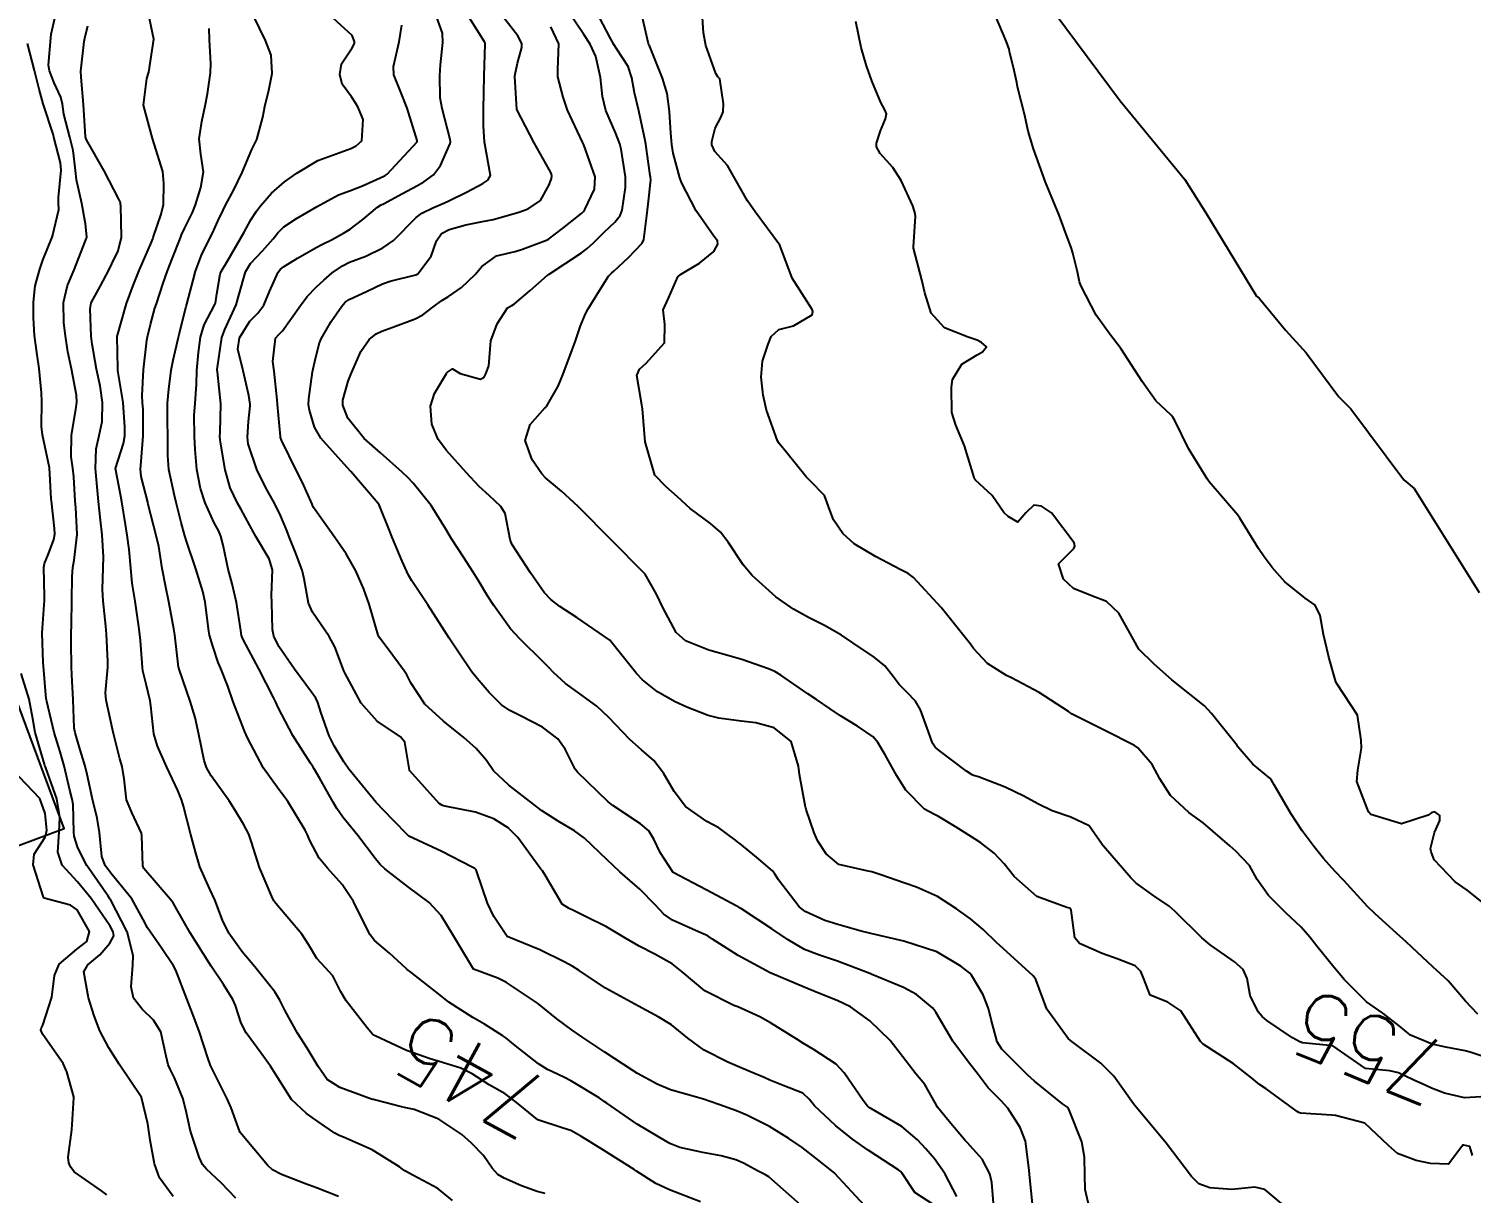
# Model space of a CAD drawing. Header units: metres. Extents: x 298520 to 308411, y 7433745 to 7450750.
# Drawn here: x 304567.1 to 304654.3, y 7439810.4 to 7439880.8 of the extents above; entities that cross this region are included whole.
import ezdxf
from ezdxf.enums import TextEntityAlignment as Align

# ---------------------------------------------------------------- set-up
doc = ezdxf.new("R2010")
doc.units = ezdxf.units.M
doc.header["$LTSCALE"] = 10
for name, color, linetype in [('Area', 45, 'Continuous'), ('Cotas', 45, 'Continuous'), ('Curvas de Nivel 1m', 11, 'Continuous'), ('Curvas de Nivel 5m', 15, 'Continuous'), ('Edificações', 30, 'Continuous')]:
    doc.layers.add(name, color=color, linetype=linetype)
doc.styles.add('Style-STANDARD', font='STANDARD.shx')

msp = doc.modelspace()

# ---------------------------------------------------------------- linework, layer by layer
at = {"layer": 'Area'}
msp.add_polyline3d([(304597.578, 7439925.478, 754.839), (304604.938, 7439915.272, 756.958), (304607.652, 7439912.415, 778.269), (304608.47, 7439910.9, 756.869), (304611.838, 7439906.097, 774.208), (304614.356, 7439902.799, 784.748), (304616.152, 7439900.343, 757.809), (304618.463, 7439896.482, 765.418), (304620.558, 7439893.791, 774.218), (304628.443, 7439882.706, 758.038), (304633.093, 7439876.466, 763.178), (304637.002, 7439871.721, 758.348), (304638.307, 7439869.641, 758.319), (304641.336, 7439864.652, 758.518), (304641.485, 7439864.534, 765.266), (304643.097, 7439862.59, 761.278), (304644.335, 7439861.227, 762.388), (304646.308, 7439858.577, 763.118), (304647.03, 7439857.845, 762.628), (304650.229, 7439853.554, 758.637), (304650.857, 7439853.022, 762.468), (304654.792, 7439846.735, 763.348)], dxfattribs=at)
at = {"layer": 'Curvas de Nivel 1m', "flags": 128}
for points, elevation in [([(304598.324, 7439810.409), (304597.829, 7439810.53), (304596.883, 7439810.879), (304595.837, 7439811.339), (304595.453, 7439811.56), (304595.121, 7439811.951), (304594.59, 7439812.698), (304593.865, 7439813.455), (304593.276, 7439813.976), (304591.882, 7439814.913), (304590.406, 7439815.486), (304589.889, 7439815.594), (304589.55, 7439815.676), (304588.164, 7439816.036), (304587.942, 7439816.088), (304587.893, 7439816.095), (304587.824, 7439816.11), (304585.901, 7439816.819), (304585.141, 7439817.307), (304584.597, 7439818.08), (304583.93, 7439819.2), (304583.352, 7439820.096), (304582.606, 7439821.454), (304582.273, 7439822.107), (304581.968, 7439822.595), (304580.771, 7439824.122), (304579.996, 7439825.024), (304579.194, 7439826.142), (304578.812, 7439826.939), (304578.341, 7439828.155), (304578.043, 7439828.801), (304577.435, 7439830.166), (304577.181, 7439831.059), (304576.876, 7439832.172), (304576.456, 7439833.82), (304576.357, 7439834.177), (304576.112, 7439834.773), (304575.45, 7439836.187), (304574.888, 7439837.45), (304574.667, 7439838.195), (304574.483, 7439839.892), (304574.436, 7439840.197), (304574.193, 7439841.198), (304574.001, 7439842.003), (304573.977, 7439842.203), (304573.85, 7439843.836), (304573.817, 7439844.206), (304573.76, 7439844.677), (304573.521, 7439846.211), (304573.354, 7439847.304), (304573.26, 7439848.215), (304573.162, 7439849.345), (304573.047, 7439850.219), (304572.946, 7439850.857), (304572.723, 7439852.224), (304572.663, 7439852.562), (304572.343, 7439854.23), (304572.833, 7439855.756), (304572.898, 7439856.222), (304572.901, 7439856.745), (304572.811, 7439858.224), (304572.489, 7439860.162), (304572.486, 7439860.229), (304572.487, 7439860.293), (304572.443, 7439862.23), (304572.997, 7439864.222), (304573.4, 7439865.295), (304573.774, 7439866.211), (304574.51, 7439867.932), (304574.593, 7439868.118), (304574.624, 7439868.199), (304575.109, 7439869.619), (304575.234, 7439870.193), (304575.269, 7439871.479), (304575.205, 7439872.194), (304574.583, 7439874.2), (304574.03, 7439876.209), (304574.244, 7439877.821), (304574.348, 7439878.204), (304574.653, 7439880.2), (304574.226, 7439882.207)], 744), ([(304617.626, 7439809.682), (304615.842, 7439811.622), (304615.805, 7439811.663), (304615.761, 7439811.701), (304614.688, 7439812.555), (304613.857, 7439813.185), (304613.055, 7439813.738), (304611.874, 7439814.456), (304610.504, 7439815.15), (304609.887, 7439815.411), (304608.826, 7439815.791), (304607.896, 7439816.107), (304607.464, 7439816.237), (304605.901, 7439816.678), (304605.092, 7439817.019), (304603.911, 7439817.665), (304603.613, 7439817.853), (304601.929, 7439818.963), (304600.545, 7439819.884), (304599.947, 7439820.289), (304599.016, 7439820.966), (304597.962, 7439821.842), (304597.859, 7439821.921), (304595.975, 7439823.161), (304595.452, 7439823.422), (304593.983, 7439823.97), (304592.772, 7439825.982), (304592.025, 7439827.208), (304591.302, 7439827.997), (304590.047, 7439828.93), (304588.62, 7439830.032), (304588.335, 7439830.305), (304588.069, 7439830.633), (304586.994, 7439832.051), (304586.094, 7439833.156), (304585.718, 7439833.684), (304585.505, 7439834.069), (304584.701, 7439835.505), (304584.353, 7439836.087), (304584.27, 7439836.224), (304584.136, 7439836.423), (304583.057, 7439838.101), (304582.178, 7439839.798), (304582.037, 7439840.111), (304581.894, 7439840.405), (304581.005, 7439842.122), (304580.218, 7439843.596), (304580.03, 7439843.942), (304579.965, 7439844.134), (304579.919, 7439844.443), (304579.647, 7439846.139), (304579.389, 7439847.268), (304579.162, 7439848.147), (304578.844, 7439849.602), (304578.717, 7439850.154), (304578.592, 7439850.442), (304578.311, 7439850.947), (304577.754, 7439852.166), (304577.474, 7439853.026), (304577.262, 7439854.171), (304577.15, 7439855.383), (304577.108, 7439856.173), (304577.097, 7439857.461), (304577.153, 7439858.172), (304577.236, 7439859.347), (304577.257, 7439860.172), (304577.354, 7439861.25), (304577.487, 7439862.17), (304577.699, 7439862.919), (304578.348, 7439864.161), (304578.381, 7439864.244), (304578.472, 7439864.791), (304578.66, 7439865.988), (304578.722, 7439866.157), (304579.064, 7439866.717), (304579.908, 7439868.139), (304580.125, 7439868.53), (304580.53, 7439869.278), (304580.867, 7439869.798), (304581.111, 7439870.124), (304581.777, 7439870.891), (304582.558, 7439871.573), (304583.307, 7439872.099), (304584.571, 7439872.859), (304585.454, 7439873.191), (304586.578, 7439873.594), (304586.882, 7439873.755), (304587.238, 7439874.053), (304587.308, 7439875.347), (304587.006, 7439876.056), (304586.874, 7439876.316), (304586.619, 7439876.706), (304586.038, 7439877.477), (304585.908, 7439878.067), (304585.999, 7439878.707), (304586.649, 7439879.673), (304586.786, 7439879.924), (304586.8, 7439880.059), (304586.658, 7439880.418), (304584.833, 7439882.079)], 747), ([(304623.214, 7439810.231), (304622.492, 7439811.624), (304621.852, 7439812.511), (304621.332, 7439813.112), (304620.837, 7439813.645), (304619.875, 7439814.468), (304618.045, 7439815.524), (304617.892, 7439815.611), (304617.81, 7439815.681), (304617.548, 7439816.032), (304616.406, 7439817.695), (304615.921, 7439818.236), (304614.514, 7439819.142), (304613.939, 7439819.488), (304613.542, 7439819.734), (304611.953, 7439820.723), (304611.29, 7439821.094), (304609.962, 7439821.692), (304609.731, 7439821.782), (304607.972, 7439822.668), (304606.6, 7439823.814), (304605.99, 7439824.286), (304604.951, 7439824.883), (304604.006, 7439825.357), (304603.134, 7439825.859), (304602.02, 7439826.53), (304600.756, 7439827.152), (304600.029, 7439827.509), (304599.768, 7439827.632), (304599.353, 7439827.9), (304598.32, 7439829.655), (304598.163, 7439829.919), (304598.111, 7439829.967), (304598.064, 7439830.022), (304596.662, 7439831.934), (304596.089, 7439832.518), (304595.209, 7439833.068), (304594.098, 7439833.461), (304592.259, 7439833.831), (304592.102, 7439833.873), (304591.906, 7439833.992), (304590.132, 7439835.962), (304590.114, 7439836.01), (304589.828, 7439837.693), (304589.569, 7439838.019), (304588.167, 7439838.957), (304587.2, 7439840.05), (304586.201, 7439841.896), (304586.148, 7439842.006), (304586.123, 7439842.061), (304585.601, 7439843.454), (304585.26, 7439844.074), (304584.245, 7439845.549), (304584.018, 7439846.092), (304583.74, 7439847.56), (304583.622, 7439848.09), (304583.218, 7439849.167), (304582.839, 7439850.102), (304582.695, 7439850.492), (304582.316, 7439851.394), (304581.973, 7439852.113), (304581.513, 7439852.936), (304580.915, 7439854.124), (304580.367, 7439855.729), (304580.322, 7439856.131), (304580.382, 7439857.078), (304580.492, 7439858.029), (304580.489, 7439858.129), (304580.401, 7439858.654), (304580.063, 7439860.135), (304579.745, 7439861.45), (304579.843, 7439862.139), (304580.453, 7439863.146), (304580.948, 7439863.635), (304581.312, 7439864.122), (304581.652, 7439864.941), (304582.181, 7439866.113), (304582.317, 7439866.29), (304582.496, 7439866.437), (304583.353, 7439866.949), (304584.508, 7439867.614), (304584.811, 7439867.776), (304585.408, 7439868.071), (304586.123, 7439868.459), (304586.523, 7439868.714), (304587.298, 7439869.286), (304588.189, 7439870.043), (304588.4, 7439870.176), (304588.536, 7439870.247), (304589.696, 7439870.873), (304590.553, 7439871.332), (304590.987, 7439871.575), (304591.563, 7439872), (304591.999, 7439872.566), (304592.582, 7439873.88), (304592.603, 7439873.99), (304592.585, 7439874.129), (304592.088, 7439875.995), (304591.973, 7439876.643), (304591.959, 7439877.997), (304591.999, 7439878.636), (304592.137, 7439879.995), (304592.106, 7439880.55), (304591.587, 7439882.001)], 749), ([(304627.799, 7439809.585), (304627.612, 7439811.562), (304627.588, 7439811.821), (304627.364, 7439813.565), (304627.044, 7439814.399), (304626.295, 7439815.576), (304625.897, 7439816.011), (304625.11, 7439816.797), (304624.497, 7439817.601), (304623.924, 7439818.342), (304622.958, 7439819.62), (304621.96, 7439821.324), (304621.845, 7439821.515), (304621.745, 7439821.633), (304620.761, 7439822.438), (304619.975, 7439822.855), (304618.039, 7439823.679), (304617.983, 7439823.705), (304617.948, 7439823.716), (304615.994, 7439824.451), (304614.904, 7439824.812), (304614.005, 7439825.169), (304613.008, 7439825.74), (304612.019, 7439826.402), (304610.183, 7439827.617), (304610.032, 7439827.707), (304609.995, 7439827.733), (304609.914, 7439827.772), (304608.048, 7439828.774), (304606.063, 7439829.82), (304605.263, 7439831.02), (304604.888, 7439831.838), (304604.589, 7439832.344), (304604.092, 7439832.752), (304602.41, 7439833.867), (304602.107, 7439834.109), (304600.268, 7439835.889), (304600.135, 7439836.055), (304599.522, 7439837.275), (304599.086, 7439837.906), (304598.163, 7439838.605), (304596.824, 7439839.283), (304596.178, 7439839.604), (304595.673, 7439839.948), (304594.933, 7439840.701), (304594.199, 7439841.545), (304593.863, 7439841.973), (304593.113, 7439843.082), (304592.511, 7439843.987), (304592.229, 7439844.419), (304591.235, 7439846), (304590.267, 7439847.458), (304590.057, 7439847.799), (304589.952, 7439848.015), (304589.667, 7439848.634), (304589.088, 7439850.028), (304588.869, 7439850.592), (304588.322, 7439851.95), (304588.273, 7439852.041), (304588.1, 7439852.267), (304586.57, 7439854.058), (304586.347, 7439854.3), (304584.756, 7439856.076), (304584.379, 7439856.736), (304584.072, 7439857.767), (304584.018, 7439858.086), (304584.026, 7439858.458), (304584.255, 7439860.083), (304584.431, 7439860.887), (304584.68, 7439861.838), (304584.772, 7439862.077), (304585.389, 7439863.135), (304586.032, 7439864.064), (304586.237, 7439864.291), (304586.469, 7439864.457), (304587.566, 7439864.959), (304588.483, 7439865.398), (304588.95, 7439865.569), (304590.492, 7439865.939), (304590.54, 7439865.962), (304590.613, 7439866.009), (304591.432, 7439867.073), (304591.744, 7439867.998), (304592.059, 7439868.453), (304592.52, 7439868.691), (304593.522, 7439868.974), (304594.525, 7439869.179), (304595.184, 7439869.296), (304596.53, 7439869.683), (304596.724, 7439869.745), (304597.282, 7439869.933), (304598.03, 7439870.436), (304598.555, 7439871.392), (304598.699, 7439871.78), (304598.728, 7439871.918), (304598.694, 7439872.048), (304598.567, 7439872.309), (304597.661, 7439873.929), (304596.613, 7439875.94), (304596.493, 7439877.941), (304596.498, 7439878.078), (304596.641, 7439878.743), (304596.906, 7439879.682), (304596.91, 7439879.937), (304596.66, 7439880.399), (304595.461, 7439881.952)], 751), ([(304643.336, 7439809.375), (304641.836, 7439810.658), (304641.228, 7439810.791), (304639.835, 7439810.65), (304638.509, 7439810.761), (304637.839, 7439811.004), (304637.395, 7439811.444), (304635.863, 7439813.46), (304634.166, 7439815.486), (304634.043, 7439815.637), (304633.896, 7439815.835), (304632.696, 7439817.502), (304631.924, 7439818.282), (304630.235, 7439819.536), (304630.072, 7439819.665), (304629.945, 7439819.788), (304628.651, 7439821.553), (304627.981, 7439823.34), (304627.83, 7439823.562), (304626.007, 7439825.216), (304625.61, 7439825.586), (304624.798, 7439826.376), (304624.027, 7439827.018), (304623.188, 7439827.618), (304622.044, 7439828.367), (304620.765, 7439828.937), (304620.056, 7439829.169), (304618.619, 7439829.674), (304618.065, 7439829.848), (304617.857, 7439829.89), (304616.069, 7439830.308), (304615.304, 7439830.94), (304614.811, 7439831.719), (304614.59, 7439832.224), (304614.102, 7439833.622), (304614.071, 7439833.73), (304614.063, 7439833.771), (304613.7, 7439835.734), (304613.626, 7439836.247), (304613.184, 7439837.74), (304612.165, 7439838.552), (304611.066, 7439838.865), (304610.171, 7439838.97), (304608.823, 7439839.141), (304608.175, 7439839.303), (304606.875, 7439839.813), (304606.186, 7439840.129), (304605.101, 7439840.746), (304604.199, 7439841.469), (304603.845, 7439841.854), (304602.223, 7439843.87), (304600.243, 7439845.225), (304599.211, 7439845.906), (304598.66, 7439846.317), (304598.261, 7439846.753), (304597.429, 7439847.928), (304596.299, 7439849.67), (304596.193, 7439849.942), (304595.891, 7439851.518), (304595.646, 7439851.95), (304594.948, 7439852.58), (304594.335, 7439853.152), (304593.558, 7439853.978), (304592.363, 7439855.326), (304591.845, 7439855.995), (304591.458, 7439856.923), (304591.387, 7439858), (304591.635, 7439858.767), (304592.349, 7439859.991), (304592.381, 7439860.032), (304592.424, 7439860.072), (304592.708, 7439860.268), (304593.173, 7439859.983), (304594.418, 7439859.637), (304594.626, 7439859.761), (304594.738, 7439859.965), (304594.908, 7439860.443), (304595.038, 7439861.954), (304595.426, 7439862.978), (304596.048, 7439863.944), (304596.304, 7439864.103), (304596.467, 7439864.199), (304597.412, 7439864.998), (304598.452, 7439865.92), (304598.479, 7439865.935), (304598.565, 7439865.99), (304600.507, 7439867.284), (304600.856, 7439867.54), (304601.234, 7439867.883), (304601.877, 7439868.518), (304602.526, 7439869.134), (304602.856, 7439869.541), (304602.969, 7439869.866), (304603.182, 7439871.235), (304603.185, 7439871.864), (304602.905, 7439873.541), (304602.827, 7439873.868), (304602.592, 7439874.498), (304601.992, 7439875.876), (304601.776, 7439876.724), (304601.655, 7439877.88), (304601.385, 7439879.143), (304601.041, 7439879.886), (304600.662, 7439880.482), (304599.687, 7439881.905)], 753), ([(304654.39, 7439812.712), (304654.221, 7439813.246), (304653.864, 7439813.332), (304653.782, 7439813.333), (304653.736, 7439813.251), (304652.934, 7439812.178), (304651.853, 7439812.229), (304650.978, 7439812.407), (304649.858, 7439812.835), (304649.318, 7439813.305), (304647.883, 7439814.652), (304646.112, 7439815.125), (304645.89, 7439815.141), (304643.985, 7439815.275), (304643.892, 7439815.3), (304643.786, 7439815.371), (304641.906, 7439816.745), (304641.514, 7439817.001), (304641.032, 7439817.403), (304639.926, 7439818.266), (304638.109, 7439819.438), (304637.945, 7439819.608), (304636.754, 7439821.452), (304635.968, 7439821.972), (304634.891, 7439822.395), (304634.484, 7439823.482), (304634.343, 7439823.84), (304633.993, 7439824.168), (304632.911, 7439824.589), (304632.004, 7439824.923), (304630.634, 7439825.531), (304630.348, 7439825.867), (304630.117, 7439827.539), (304630.035, 7439827.655), (304629.869, 7439827.708), (304628.045, 7439828.373), (304626.683, 7439829.574), (304626.07, 7439830.335), (304625.467, 7439830.979), (304624.654, 7439831.601), (304624.308, 7439831.829), (304624.087, 7439831.971), (304623.161, 7439832.551), (304622.099, 7439833.204), (304621.813, 7439833.347), (304621.245, 7439833.643), (304620.12, 7439834.79), (304619.588, 7439835.665), (304618.885, 7439836.933), (304618.429, 7439837.677), (304618.158, 7439838.008), (304617.196, 7439838.661), (304616.177, 7439839.296), (304615.559, 7439839.709), (304614.733, 7439840.267), (304614.192, 7439840.626), (304612.558, 7439841.746), (304612.205, 7439841.965), (304611.824, 7439842.137), (304610.212, 7439842.691), (304609.363, 7439842.931), (304608.217, 7439843.257), (304606.804, 7439843.814), (304606.231, 7439844.332), (304605.427, 7439845.832), (304605.055, 7439846.633), (304604.36, 7439847.849), (304604.274, 7439847.952), (304602.37, 7439849.869), (304602.304, 7439849.934), (304600.382, 7439851.889), (304600.323, 7439851.947), (304599.298, 7439852.871), (304598.341, 7439853.68), (304598.111, 7439853.922), (304597.528, 7439854.755), (304597.1, 7439855.933), (304597.416, 7439856.896), (304598.329, 7439857.921), (304598.361, 7439857.953), (304598.394, 7439857.996), (304599.112, 7439859.21), (304599.389, 7439859.906), (304599.959, 7439861.418), (304600.132, 7439861.895), (304600.453, 7439862.866), (304600.749, 7439863.598), (304600.911, 7439863.886), (304601.509, 7439864.848), (304602.146, 7439865.873), (304602.327, 7439866.039), (304602.496, 7439866.182), (304603.361, 7439867.005), (304604.179, 7439867.853), (304604.281, 7439868.086), (304604.501, 7439869.85), (304604.506, 7439869.877), (304604.538, 7439870.214), (304604.709, 7439871.7), (304604.688, 7439871.848), (304604.664, 7439871.949), (304604.571, 7439872.672), (304604.401, 7439873.852), (304604.36, 7439874.079), (304603.977, 7439875.856), (304603.725, 7439876.954), (304603.565, 7439877.856), (304603.332, 7439878.552), (304602.65, 7439879.596), (304602.473, 7439879.872), (304602.22, 7439880.314), (304601.402, 7439881.883)], 754), ([(304655.93, 7439818.391), (304654.237, 7439818.948), (304653.94, 7439819.043), (304652.77, 7439819.262), (304651.945, 7439819.443), (304650.643, 7439819.983), (304649.955, 7439820.544), (304648.973, 7439821.31), (304647.97, 7439822.007), (304646.638, 7439823.333), (304645.994, 7439824.095), (304644.969, 7439825.356), (304644.553, 7439825.897), (304644.024, 7439826.506), (304643.1, 7439827.379), (304642.048, 7439828.416), (304641.375, 7439829.4), (304640.904, 7439830.24), (304640.08, 7439831.106), (304639.723, 7439831.424), (304638.097, 7439832.817), (304637.243, 7439833.449), (304636.118, 7439834.475), (304635.488, 7439835.47), (304635.011, 7439836.346), (304634.151, 7439837.346), (304633.945, 7439837.492), (304632.166, 7439838.396), (304630.47, 7439839.244), (304630.181, 7439839.398), (304629.97, 7439839.542), (304628.194, 7439840.688), (304626.512, 7439841.577), (304626.204, 7439841.726), (304625.065, 7439842.45), (304624.22, 7439843.355), (304624.031, 7439843.612), (304623.139, 7439844.721), (304622.432, 7439845.628), (304622.255, 7439845.844), (304620.59, 7439847.647), (304620.276, 7439847.884), (304619.817, 7439848.119), (304618.291, 7439848.913), (304616.992, 7439849.693), (304616.309, 7439850.316), (304615.753, 7439851.144), (304615.528, 7439851.712), (304615.214, 7439852.599), (304614.341, 7439853.503), (304614.109, 7439853.732), (304612.927, 7439855.182), (304612.465, 7439855.749), (304612.375, 7439855.921), (304611.697, 7439857.757), (304611.49, 7439858.671), (304611.383, 7439859.76), (304611.464, 7439860.723), (304611.792, 7439861.757), (304611.99, 7439862.212), (304612.452, 7439862.651), (304613.339, 7439862.856), (304614.461, 7439863.53), (304614.493, 7439863.73), (304614.465, 7439863.846), (304613.259, 7439865.742), (304612.513, 7439867.75), (304611.015, 7439869.765), (304610.543, 7439870.421), (304609.779, 7439871.782), (304609.343, 7439872.56), (304608.579, 7439873.398), (304608.396, 7439873.802), (304608.387, 7439874.001), (304608.598, 7439874.814), (304608.944, 7439875.459), (304609.091, 7439875.793), (304609.104, 7439876.279), (304608.872, 7439877.796), (304608.764, 7439877.928), (304608.636, 7439878.126), (304608.029, 7439879.806), (304607.885, 7439880.587), (304607.807, 7439881.809)], 756), ([(304585.825, 7439810.23), (304584.492, 7439810.743), (304583.832, 7439810.987), (304582.38, 7439811.562), (304581.84, 7439811.838), (304581.531, 7439812.113), (304579.872, 7439814.09), (304579.849, 7439814.13), (304579.334, 7439815.585), (304579.094, 7439816.142), (304578.684, 7439816.932), (304578.089, 7439818.157), (304577.92, 7439818.613), (304577.416, 7439820.165), (304577.093, 7439821.027), (304576.657, 7439822.173), (304575.989, 7439823.912), (304575.848, 7439824.182), (304575.097, 7439825.286), (304574.456, 7439826.203), (304574.28, 7439826.47), (304574.021, 7439826.983), (304573.319, 7439828.217), (304572.056, 7439829.768), (304571.724, 7439830.233), (304571.523, 7439830.781), (304571.364, 7439832.237), (304571.236, 7439833.094), (304570.95, 7439834.242), (304570.623, 7439835.748), (304570.512, 7439836.246), (304570.145, 7439837.431), (304569.953, 7439838.055), (304569.898, 7439838.254), (304569.844, 7439838.568), (304569.777, 7439840.256), (304569.71, 7439841.769), (304569.688, 7439842.258), (304569.667, 7439843.708), (304569.667, 7439844.258), (304569.678, 7439844.811), (304569.693, 7439846.258), (304569.718, 7439847.709), (304569.765, 7439848.258), (304569.844, 7439848.692), (304570.017, 7439850.254), (304569.938, 7439851.874), (304569.901, 7439852.256), (304569.813, 7439853.733), (304569.758, 7439854.259), (304569.667, 7439854.946), (304569.672, 7439856.261), (304569.941, 7439857.809), (304570.004, 7439858.256), (304569.979, 7439858.677), (304569.677, 7439860.261), (304569.466, 7439861.298), (304569.311, 7439862.267), (304569.224, 7439863.042), (304569.201, 7439864.269), (304569.437, 7439865.307), (304569.835, 7439866.26), (304570.51, 7439867.955), (304570.593, 7439868.168), (304570.608, 7439868.249), (304570.525, 7439869.028), (304570.299, 7439870.254), (304569.985, 7439871.686), (304569.924, 7439872.26), (304569.773, 7439873.46), (304569.578, 7439874.265), (304569.219, 7439875.655), (304569.129, 7439876.272), (304569.038, 7439876.694), (304568.626, 7439877.563), (304568.352, 7439878.283), (304568.297, 7439878.624), (304568.425, 7439880.282), (304568.454, 7439880.493), (304568.675, 7439881.469)], 742), ([(304592.71, 7439809.981), (304591.83, 7439810.711), (304590.326, 7439811.518), (304589.841, 7439811.778), (304589.701, 7439811.872), (304589.514, 7439812.015), (304587.858, 7439813.041), (304586.117, 7439813.81), (304585.871, 7439813.91), (304585.606, 7439814.064), (304584.567, 7439814.767), (304583.884, 7439815.248), (304582.982, 7439816.099), (304581.91, 7439817.778), (304581.714, 7439818.112), (304581.125, 7439818.918), (304580.243, 7439820.127), (304579.949, 7439820.715), (304579.604, 7439821.78), (304579.438, 7439822.138), (304578.862, 7439823.037), (304578.117, 7439824.158), (304577.986, 7439824.365), (304576.861, 7439826.172), (304576.027, 7439827.625), (304575.821, 7439827.973), (304575.662, 7439828.186), (304574.061, 7439830.063), (304573.989, 7439830.211), (304573.937, 7439832.058), (304573.911, 7439832.203), (304573.333, 7439833.449), (304573, 7439834.217), (304572.871, 7439835.47), (304572.751, 7439836.221), (304572.609, 7439836.694), (304572.214, 7439838.229), (304572.157, 7439838.485), (304571.767, 7439840.234), (304571.735, 7439840.687), (304571.869, 7439842.233), (304571.875, 7439842.564), (304571.791, 7439844.234), (304571.747, 7439844.718), (304571.594, 7439846.237), (304571.563, 7439846.934), (304571.604, 7439848.237), (304571.612, 7439848.908), (304571.532, 7439850.238), (304571.432, 7439851.119), (304571.319, 7439852.24), (304571.216, 7439853.359), (304571.137, 7439854.242), (304571.167, 7439855.436), (304571.356, 7439856.24), (304571.541, 7439857.079), (304571.556, 7439858.238), (304571.405, 7439859.243), (304571.188, 7439860.242), (304570.923, 7439861.76), (304570.873, 7439862.246), (304570.808, 7439863.898), (304570.878, 7439864.246), (304571.43, 7439865.289), (304571.942, 7439866.236), (304572.124, 7439866.606), (304572.505, 7439867.399), (304572.704, 7439868.227), (304572.656, 7439870.114), (304572.653, 7439870.228), (304572.64, 7439870.324), (304572.546, 7439870.514), (304571.653, 7439872.239), (304570.582, 7439874.11), (304570.551, 7439874.219), (304570.545, 7439874.251), (304570.534, 7439874.301), (304570.414, 7439876.253), (304570.269, 7439877.895), (304570.245, 7439878.256), (304570.445, 7439880.048), (304570.484, 7439880.253), (304570.664, 7439880.993)], 743), ([(304613.758, 7439809.731), (304611.84, 7439811.416), (304611.636, 7439811.548), (304611.2, 7439811.76), (304610.311, 7439812.236), (304609.85, 7439812.446), (304608.961, 7439812.679), (304607.854, 7439812.885), (304606.471, 7439813.199), (304605.859, 7439813.425), (304605.606, 7439813.569), (304605.168, 7439813.83), (304603.874, 7439814.6), (304602.054, 7439815.868), (304601.894, 7439815.981), (304601.577, 7439816.192), (304599.906, 7439817.206), (304599.45, 7439817.438), (304598.47, 7439817.912), (304597.918, 7439818.256), (304596.507, 7439819.362), (304595.941, 7439819.817), (304595.769, 7439819.943), (304594.642, 7439820.651), (304593.954, 7439821.045), (304592.493, 7439821.985), (304591.967, 7439822.394), (304590.205, 7439823.783), (304589.982, 7439823.952), (304589.954, 7439823.982), (304589.92, 7439824.011), (304588.908, 7439824.937), (304588.008, 7439825.703), (304587.735, 7439826.043), (304587.432, 7439826.632), (304586.731, 7439828.053), (304586.048, 7439829.096), (304585.157, 7439830.074), (304584.66, 7439830.673), (304584.08, 7439831.796), (304583.953, 7439832.091), (304583.807, 7439832.371), (304582.764, 7439834.103), (304582.116, 7439834.977), (304581.298, 7439836.118), (304580.33, 7439837.949), (304580.243, 7439838.129), (304580.156, 7439838.322), (304579.455, 7439840.141), (304579.128, 7439841.082), (304578.7, 7439842.153), (304578.554, 7439842.503), (304578.216, 7439843.494), (304578.024, 7439844.162), (304577.975, 7439844.414), (304577.754, 7439846.165), (304577.619, 7439846.807), (304577.202, 7439848.171), (304576.637, 7439849.838), (304576.527, 7439850.178), (304576.311, 7439850.984), (304576.013, 7439852.183), (304575.899, 7439852.613), (304575.556, 7439854.188), (304575.513, 7439855.031), (304575.51, 7439856.189), (304575.482, 7439857.089), (304575.484, 7439858.189), (304575.556, 7439859.038), (304575.71, 7439860.187), (304575.819, 7439860.796), (304576.141, 7439862.183), (304576.207, 7439862.42), (304576.455, 7439863.415), (304576.605, 7439864.035), (304576.644, 7439864.178), (304577.037, 7439865.622), (304577.18, 7439866.173), (304577.537, 7439867.136), (304578.05, 7439868.165), (304578.208, 7439868.473), (304578.528, 7439869.189), (304578.844, 7439869.85), (304578.998, 7439870.153), (304579.497, 7439871.09), (304579.995, 7439872.139), (304580.577, 7439873.518), (304580.784, 7439873.925), (304580.896, 7439874.127), (304581.246, 7439875.48), (304581.361, 7439876.123), (304581.612, 7439877.109), (304581.819, 7439878.118), (304581.744, 7439879.219), (304581.405, 7439880.122), (304580.675, 7439881.613)], 746), ([(304621.824, 7439809.728), (304620.664, 7439810.48), (304619.891, 7439811.659), (304619.871, 7439811.688), (304619.843, 7439811.714), (304619.693, 7439811.813), (304617.856, 7439813.021), (304616.9, 7439813.69), (304615.875, 7439814.512), (304614.607, 7439815.719), (304614.281, 7439816.108), (304613.9, 7439816.468), (304612.707, 7439816.94), (304611.908, 7439817.27), (304611.57, 7439817.416), (304610.725, 7439817.768), (304609.918, 7439818.109), (304609.364, 7439818.343), (304607.932, 7439819.073), (304606.942, 7439819.81), (304605.951, 7439820.602), (304605.19, 7439821.066), (304603.962, 7439821.729), (304603.734, 7439821.852), (304601.972, 7439822.823), (304600.372, 7439823.886), (304599.987, 7439824.133), (304599.473, 7439824.415), (304598.001, 7439825.143), (304596.013, 7439825.94), (304595.219, 7439827.146), (304594.823, 7439827.958), (304594.178, 7439829.852), (304594.143, 7439829.969), (304594.111, 7439830.017), (304594.064, 7439830.05), (304593.899, 7439830.137), (304592.074, 7439831.086), (304590.083, 7439832.01), (304589.093, 7439833.025), (304588.103, 7439834.04), (304586.443, 7439836.057), (304586.137, 7439836.502), (304585.557, 7439837.479), (304585.265, 7439838.073), (304584.747, 7439839.509), (304584.573, 7439840.084), (304584.449, 7439840.349), (304584.189, 7439840.723), (304583.157, 7439842.1), (304582.217, 7439843.473), (304581.906, 7439844.113), (304581.831, 7439844.512), (304581.791, 7439846.115), (304581.781, 7439846.592), (304581.843, 7439848.114), (304581.623, 7439848.776), (304580.833, 7439850.125), (304580.312, 7439851.053), (304579.936, 7439851.752), (304579.713, 7439852.139), (304579.267, 7439853.08), (304578.97, 7439854.151), (304578.692, 7439855.831), (304578.658, 7439856.156), (304578.665, 7439856.445), (304578.713, 7439858.155), (304578.506, 7439860.075), (304578.487, 7439860.159), (304578.485, 7439860.22), (304578.772, 7439862.155), (304578.946, 7439862.651), (304579.636, 7439864.142), (304579.825, 7439864.787), (304580.197, 7439866.134), (304580.498, 7439866.636), (304581.23, 7439867.399), (304581.864, 7439868.116), (304582.151, 7439868.482), (304582.524, 7439868.845), (304583.286, 7439869.344), (304584.543, 7439870.08), (304585.825, 7439870.792), (304586.553, 7439871.05), (304587.279, 7439871.325), (304588.561, 7439871.91), (304588.646, 7439871.954), (304588.757, 7439872.037), (304590.583, 7439873.984), (304590.584, 7439874.079), (304589.966, 7439876.02), (304589.59, 7439876.993), (304589.16, 7439878.032), (304589.152, 7439878.546), (304589.492, 7439880.027), (304589.65, 7439881.043)], 748), ([(304631.226, 7439809.519), (304630.973, 7439810.661), (304630.949, 7439811.523), (304630.933, 7439812.603), (304630.762, 7439813.527), (304630.022, 7439815.407), (304629.964, 7439815.539), (304629.936, 7439815.582), (304629.894, 7439815.62), (304629.604, 7439815.834), (304627.909, 7439817.2), (304627.51, 7439817.564), (304625.936, 7439819.132), (304625.643, 7439819.584), (304625.286, 7439820.92), (304625.117, 7439821.593), (304624.792, 7439822.418), (304624.104, 7439823.608), (304623.985, 7439823.74), (304623.454, 7439824.153), (304622.004, 7439825.025), (304620.013, 7439825.66), (304618.017, 7439826.134), (304617.426, 7439826.279), (304616.023, 7439826.673), (304615.237, 7439826.924), (304614.03, 7439827.451), (304613.675, 7439827.734), (304612.434, 7439829.37), (304612.191, 7439829.749), (304612.065, 7439829.924), (304611.089, 7439830.744), (304610.081, 7439831.572), (304609.968, 7439831.658), (304609.833, 7439831.774), (304608.822, 7439832.521), (304608.094, 7439832.89), (304606.808, 7439833.813), (304606.116, 7439834.721), (304605.472, 7439835.83), (304604.888, 7439836.586), (304604.147, 7439837.238), (304603.432, 7439837.857), (304602.173, 7439839.192), (304601.45, 7439839.877), (304600.192, 7439840.784), (304599.544, 7439841.247), (304598.816, 7439841.911), (304598.517, 7439842.227), (304598.209, 7439842.536), (304596.786, 7439843.934), (304596.232, 7439844.556), (304595.207, 7439845.956), (304594.838, 7439846.541), (304594.268, 7439847.497), (304593.971, 7439847.973), (304593.389, 7439848.876), (304592.664, 7439849.986), (304592.309, 7439850.58), (304591.434, 7439851.999), (304590.336, 7439853.359), (304590.016, 7439853.691), (304589.683, 7439854.02), (304588.36, 7439855.184), (304587.37, 7439856.05), (304586.385, 7439857.291), (304586.086, 7439858.063), (304586.083, 7439858.378), (304586.415, 7439859.516), (304586.565, 7439859.914), (304586.629, 7439860.058), (304587.173, 7439861.315), (304587.683, 7439862.048), (304588.106, 7439862.384), (304588.448, 7439862.546), (304589.272, 7439862.848), (304590.456, 7439863.298), (304590.925, 7439863.538), (304591.53, 7439863.999), (304592.068, 7439864.395), (304592.473, 7439864.642), (304593.269, 7439865.19), (304594.091, 7439865.966), (304594.498, 7439866.454), (304595.369, 7439867.087), (304596.507, 7439867.365), (304596.951, 7439867.493), (304598.074, 7439867.924), (304598.4, 7439868.035), (304598.515, 7439868.101), (304599.364, 7439868.75), (304600.531, 7439869.682), (304600.643, 7439869.777), (304600.727, 7439869.888), (304601.308, 7439871.126), (304601.345, 7439871.882), (304600.667, 7439873.804), (304600.625, 7439873.89), (304600.584, 7439873.978), (304599.671, 7439875.904), (304599.402, 7439876.69), (304599.079, 7439877.913), (304599.087, 7439878.363), (304599.146, 7439879.913), (304598.668, 7439880.937)], 752), ([(304654.712, 7439821.243), (304653.971, 7439822.04), (304652.913, 7439823.261), (304651.996, 7439824.116), (304650.735, 7439825.289), (304650.36, 7439825.639), (304650.019, 7439825.942), (304648.493, 7439827.315), (304648.04, 7439827.769), (304646.601, 7439829.335), (304646.069, 7439829.906), (304645.388, 7439830.662), (304644.817, 7439831.359), (304644.503, 7439831.78), (304644.093, 7439832.332), (304643.409, 7439833.377), (304642.401, 7439835.115), (304642.242, 7439835.389), (304642.134, 7439835.512), (304641.106, 7439836.369), (304640.207, 7439837.419), (304640.186, 7439837.452), (304640.154, 7439837.488), (304638.614, 7439839.436), (304638.188, 7439839.9), (304636.203, 7439841.46), (304635.144, 7439842.408), (304634.221, 7439843.322), (304634.11, 7439843.491), (304633.992, 7439843.727), (304633.013, 7439845.502), (304632.26, 7439846.208), (304631.305, 7439846.566), (304630.267, 7439846.981), (304629.668, 7439847.546), (304629.349, 7439848.482), (304630.292, 7439849.408), (304630.338, 7439849.539), (304630.296, 7439849.737), (304628.934, 7439851.554), (304628.327, 7439851.955), (304627.86, 7439852.032), (304627.382, 7439851.569), (304626.896, 7439850.992), (304626.319, 7439851.337), (304626.051, 7439851.584), (304625.34, 7439852.602), (304624.342, 7439853.526), (304624.285, 7439853.611), (304624.255, 7439853.7), (304623.675, 7439855.617), (304623.148, 7439856.86), (304622.903, 7439857.625), (304622.884, 7439859.149), (304622.956, 7439859.625), (304623.504, 7439860.542), (304624.435, 7439861.111), (304624.754, 7439861.29), (304625.006, 7439861.602), (304624.704, 7439861.864), (304624.447, 7439861.992), (304623.892, 7439862.173), (304622.454, 7439862.739), (304621.653, 7439863.638), (304621.269, 7439864.854), (304621.086, 7439865.644), (304620.597, 7439867.564), (304620.591, 7439867.649), (304620.704, 7439869.475), (304620.689, 7439869.648), (304620.54, 7439870.128), (304619.843, 7439871.661), (304619.336, 7439872.434), (304618.579, 7439873.277), (304618.362, 7439873.682), (304618.353, 7439873.916), (304618.598, 7439874.657), (304618.902, 7439875.382), (304618.953, 7439875.675), (304618.864, 7439875.925), (304618.62, 7439876.36), (304618.062, 7439877.686), (304617.752, 7439878.579), (304617.416, 7439879.692), (304617.103, 7439881.269)], 757), ([(304655.949, 7439827.231), (304654.055, 7439828.754), (304653.333, 7439829.257), (304652.076, 7439830.579), (304651.879, 7439831.071), (304651.841, 7439831.274), (304652.092, 7439832.228), (304652.407, 7439832.96), (304652.408, 7439833.267), (304652.106, 7439833.482), (304651.93, 7439833.449), (304651.704, 7439833.276), (304650.098, 7439832.763), (304648.247, 7439833.319), (304648.105, 7439833.478), (304647.396, 7439835.327), (304647.459, 7439836.007), (304647.674, 7439837.325), (304647.664, 7439837.818), (304647.426, 7439839.327), (304646.201, 7439841.203), (304646.121, 7439841.341), (304645.703, 7439842.833), (304645.581, 7439843.35), (304645.382, 7439844.206), (304645.184, 7439845.356), (304644.884, 7439845.985), (304644.263, 7439846.397), (304643.04, 7439847.382), (304642.282, 7439848.248), (304641.788, 7439848.897), (304641.452, 7439849.403), (304640.32, 7439851.242), (304640.189, 7439851.421), (304639.333, 7439852.43), (304638.474, 7439853.439), (304638.345, 7439853.609), (304637.207, 7439855.452), (304636.39, 7439857.136), (304636.277, 7439857.347), (304636.165, 7439857.463), (304635.25, 7439858.326), (304634.413, 7439859.49), (304633.115, 7439861.503), (304632.451, 7439862.353), (304631.641, 7439863.518), (304630.714, 7439865.303), (304630.623, 7439865.529), (304630.499, 7439866.128), (304630.228, 7439867.252), (304630.139, 7439867.536), (304629.706, 7439868.723), (304629.387, 7439869.547), (304628.563, 7439871.56), (304627.837, 7439873.567), (304627.532, 7439874.637), (304627.311, 7439875.573), (304626.886, 7439877.322), (304626.827, 7439877.578), (304626.642, 7439878.483), (304626.421, 7439879.354), (304626.367, 7439879.584), (304626.205, 7439880.042), (304625.555, 7439881.597)], 758), ([(304579.626, 7439810.133), (304578.734, 7439811.049), (304577.84, 7439811.882), (304577.606, 7439812.162), (304577.398, 7439812.616), (304576.878, 7439814.17), (304576.596, 7439815.463), (304576.41, 7439816.175), (304575.905, 7439817.412), (304575.644, 7439817.917), (304575.518, 7439818.186), (304575.4, 7439818.709), (304575.078, 7439820.193), (304574.633, 7439820.883), (304573.956, 7439821.548), (304573.429, 7439822.215), (304573.288, 7439822.902), (304573.393, 7439824.216), (304573.417, 7439824.797), (304573.053, 7439826.22), (304572.032, 7439828.181), (304571.997, 7439828.23), (304571.889, 7439828.377), (304570.615, 7439830.244), (304570.073, 7439831.303), (304569.838, 7439832.011), (304569.816, 7439832.254), (304569.777, 7439833.932), (304569.72, 7439834.256), (304569.578, 7439834.791), (304569.231, 7439836.264), (304568.992, 7439837.118), (304568.624, 7439838.273), (304568.181, 7439840.163), (304568.161, 7439840.28), (304568.156, 7439840.307), (304567.991, 7439842.282), (304567.977, 7439842.51), (304567.912, 7439844.283), (304567.92, 7439844.591), (304568.048, 7439846.282), (304568.047, 7439846.49), (304568.014, 7439848.283), (304568.054, 7439848.504), (304568.285, 7439849.085), (304568.616, 7439849.957), (304568.667, 7439850.275), (304568.652, 7439850.62), (304568.471, 7439852.278), (304568.457, 7439852.411), (304568.343, 7439854.28), (304567.925, 7439856.284), (304567.876, 7439856.787), (304567.897, 7439858.285), (304567.87, 7439858.816), (304567.734, 7439860.287), (304567.612, 7439861.107), (304567.436, 7439862.29), (304567.387, 7439863.357), (304567.383, 7439864.291), (304567.494, 7439865.274), (304567.773, 7439866.287), (304567.954, 7439866.83), (304568.512, 7439868.225), (304568.532, 7439868.28), (304568.913, 7439869.898), (304568.901, 7439870.275), (304568.891, 7439870.62), (304569.05, 7439872.273), (304569.02, 7439872.725), (304568.62, 7439874.279), (304568.585, 7439874.395), (304567.961, 7439876.287), (304567.731, 7439877.18), (304567.439, 7439878.292), (304567.016, 7439879.938)], 741), ([(304571.824, 7439810.33), (304571.486, 7439810.573), (304569.838, 7439811.715), (304569.614, 7439812.027), (304569.526, 7439812.255), (304569.488, 7439812.615), (304569.708, 7439814.252), (304569.83, 7439816.189), (304569.818, 7439816.251), (304569.407, 7439817.756), (304569.169, 7439818.261), (304567.939, 7439820.015), (304567.828, 7439820.281), (304567.844, 7439820.381), (304567.946, 7439820.596), (304568.494, 7439822.272), (304568.657, 7439823.596), (304568.926, 7439824.266), (304570.002, 7439825.189), (304570.608, 7439825.643), (304570.775, 7439826.242), (304570.026, 7439827.564), (304569.617, 7439827.844), (304568.033, 7439828.261), (304568.011, 7439828.28), (304567.991, 7439828.323), (304567.368, 7439830.287), (304567.431, 7439830.924), (304568.08, 7439831.961), (304568.178, 7439832.279), (304568.187, 7439832.381), (304568.094, 7439833.378), (304567.762, 7439834.283), (304566.129, 7439836.006)], 739)]:
    msp.add_lwpolyline(points, dxfattribs=dict(at, elevation=elevation))
at = {"layer": 'Curvas de Nivel 5m', "flags": 128}
for points, elevation in [([(304625.453, 7439809.586), (304625.332, 7439811.082), (304625.205, 7439811.59), (304624.749, 7439812.494), (304623.861, 7439813.467), (304623.721, 7439813.611), (304622.737, 7439814.765), (304622.045, 7439815.628), (304621.896, 7439815.9), (304621.269, 7439817.002), (304620.737, 7439817.648), (304619.928, 7439818.684), (304619.18, 7439819.668), (304617.955, 7439820.85), (304616.771, 7439821.692), (304615.967, 7439822.08), (304614.796, 7439822.542), (304613.974, 7439822.874), (304612.029, 7439823.703), (304611.983, 7439823.723), (304611.963, 7439823.731), (304611.925, 7439823.751), (304609.998, 7439824.797), (304608.436, 7439825.794), (304608.18, 7439825.963), (304608.015, 7439826.055), (304607.582, 7439826.239), (304606.024, 7439826.94), (304605.499, 7439827.3), (304604.996, 7439827.836), (304604.047, 7439828.811), (304602.841, 7439829.862), (304602.07, 7439830.576), (304600.692, 7439831.884), (304600.087, 7439832.336), (304599.115, 7439832.927), (304598.099, 7439833.567), (304597.631, 7439833.925), (304596.12, 7439835.093), (304595.202, 7439835.954), (304594.764, 7439836.586), (304594.146, 7439837.304), (304593.395, 7439837.978), (304592.168, 7439838.966), (304591.05, 7439840.001), (304590.196, 7439841.292), (304589.949, 7439841.762), (304589.792, 7439842.016), (304589.116, 7439842.931), (304588.287, 7439844.039), (304588.225, 7439844.169), (304587.675, 7439846.046), (304587.363, 7439846.947), (304586.879, 7439848.054), (304586.288, 7439849.081), (304585.597, 7439850.067), (304584.321, 7439851.881), (304584.259, 7439852.017), (304584.236, 7439852.081), (304583.645, 7439853.399), (304583.279, 7439854.096), (304582.371, 7439855.954), (304582.323, 7439856.11), (304582.313, 7439856.171), (304582.135, 7439858.113), (304582.111, 7439858.399), (304581.929, 7439860.115), (304581.846, 7439860.699), (304582.013, 7439862.114), (304582.224, 7439862.333), (304582.447, 7439862.555), (304583.521, 7439864.094), (304583.925, 7439864.635), (304584.48, 7439865.206), (304584.933, 7439865.629), (304585.434, 7439866.071), (304586.063, 7439866.499), (304586.499, 7439866.709), (304587.469, 7439867.085), (304588.508, 7439867.58), (304589.148, 7439868.03), (304590.527, 7439869.41), (304590.858, 7439869.679), (304591.524, 7439870), (304592.233, 7439870.298), (304592.54, 7439870.445), (304593.572, 7439870.951), (304594.556, 7439871.479), (304594.85, 7439871.665), (304595.023, 7439871.955), (304594.669, 7439873.873), (304594.654, 7439873.959), (304594.598, 7439874.96), (304594.586, 7439875.96), (304594.633, 7439877.96), (304594.69, 7439879.922), (304594.688, 7439879.96), (304594.654, 7439880.03), (304593.412, 7439881.979)], 750), ([(304654.894, 7439816.249), (304653.902, 7439816.201), (304652.684, 7439816.484), (304651.908, 7439816.787), (304651.566, 7439816.932), (304650.806, 7439817.287), (304649.919, 7439817.699), (304649.392, 7439817.834), (304647.923, 7439817.962), (304645.943, 7439819.34), (304644.102, 7439819.525), (304643.945, 7439819.57), (304643.502, 7439819.82), (304641.958, 7439820.867), (304641.674, 7439821.109), (304641.42, 7439821.398), (304640.954, 7439822.386), (304640.772, 7439823.408), (304640.531, 7439823.952), (304639.998, 7439824.415), (304638.517, 7439825.435), (304638.017, 7439825.865), (304636.416, 7439827.456), (304636.038, 7439827.775), (304635.121, 7439828.4), (304634.058, 7439829.175), (304633.72, 7439829.493), (304632.082, 7439831.401), (304632.03, 7439831.458), (304631.995, 7439831.511), (304631.217, 7439832.646), (304630.099, 7439833.166), (304628.968, 7439833.551), (304628.109, 7439833.968), (304627.263, 7439834.421), (304626.124, 7439834.982), (304624.518, 7439835.604), (304624.208, 7439835.683), (304624.134, 7439835.715), (304623.803, 7439835.947), (304622.148, 7439837.187), (304621.909, 7439837.393), (304621.741, 7439837.636), (304621.492, 7439838.311), (304621.014, 7439839.648), (304620.714, 7439840.177), (304620.194, 7439840.723), (304619.724, 7439841.183), (304619.359, 7439841.663), (304618.857, 7439842.318), (304618.214, 7439842.825), (304616.929, 7439843.693), (304616.23, 7439844.167), (304615.198, 7439844.757), (304614.246, 7439845.237), (304613.34, 7439845.739), (304612.26, 7439846.488), (304610.825, 7439847.764), (304610.283, 7439848.42), (304609.382, 7439849.784), (304608.914, 7439850.396), (304608.314, 7439850.91), (304607.085, 7439851.812), (304606.33, 7439852.519), (304605.645, 7439853.139), (304604.941, 7439853.841), (304604.373, 7439855.85), (304604.206, 7439857.852), (304604.163, 7439858.085), (304603.855, 7439859.856), (304604.026, 7439860.255), (304604.431, 7439860.612), (304605.544, 7439861.833), (304605.563, 7439862.942), (304605.454, 7439863.835), (304605.776, 7439864.528), (304606.345, 7439865.822), (304606.494, 7439865.974), (304607.653, 7439866.657), (304608.508, 7439867.349), (304608.766, 7439867.796), (304608.73, 7439868.012), (304608.518, 7439868.282), (304607.444, 7439869.811), (304606.559, 7439871.534), (304606.462, 7439871.822), (304606.059, 7439873.309), (304605.968, 7439873.829), (304605.909, 7439874.514), (304605.843, 7439875.832), (304605.695, 7439876.905), (304605.404, 7439877.832), (304604.652, 7439879.751), (304604.626, 7439879.814), (304604.614, 7439879.841), (304604.576, 7439879.919), (304604.133, 7439881.848)], 755), ([(304607.709, 7439809.916), (304605.831, 7439810.626), (304605.011, 7439811.008), (304603.842, 7439811.755), (304603.704, 7439811.851), (304601.855, 7439813.03), (304600.483, 7439813.884), (304599.868, 7439814.215), (304599.402, 7439814.365), (304597.877, 7439814.866), (304596.571, 7439815.933), (304595.898, 7439816.433), (304594.933, 7439816.984), (304593.91, 7439817.636), (304593.222, 7439817.977), (304591.919, 7439818.39), (304591.371, 7439818.546), (304589.928, 7439819.049), (304588.045, 7439819.934), (304587.942, 7439819.991), (304587.885, 7439820.041), (304587.565, 7439820.426), (304586.288, 7439822.057), (304585.968, 7439822.598), (304585.472, 7439823.562), (304585.024, 7439824.074), (304584.517, 7439824.608), (304584.004, 7439825.469), (304583.616, 7439826.094), (304582.031, 7439827.947), (304581.917, 7439828.111), (304581.793, 7439828.356), (304581.056, 7439830.12), (304580.559, 7439831.645), (304580.394, 7439832.127), (304580.089, 7439832.74), (304579.558, 7439833.598), (304579.215, 7439834.143), (304578.126, 7439835.666), (304577.845, 7439836.163), (304577.706, 7439836.595), (304577.385, 7439838.168), (304577.151, 7439839.187), (304576.86, 7439840.173), (304576.202, 7439842.054), (304576.163, 7439842.18), (304576.156, 7439842.228), (304575.921, 7439844.183), (304575.867, 7439844.545), (304575.558, 7439846.187), (304575.375, 7439847.076), (304575.169, 7439848.191), (304574.954, 7439849.533), (304574.806, 7439850.195), (304574.322, 7439852.064), (304574.297, 7439852.175), (304574.288, 7439852.201), (304573.89, 7439853.758), (304573.851, 7439854.207), (304573.899, 7439854.658), (304574.015, 7439856.205), (304574.005, 7439857.822), (304573.972, 7439858.206), (304573.947, 7439858.66), (304574.036, 7439860.206), (304574.234, 7439861.996), (304574.269, 7439862.203), (304574.45, 7439862.945), (304574.728, 7439863.93), (304574.813, 7439864.196), (304575.228, 7439865.446), (304575.493, 7439866.19), (304575.776, 7439866.911), (304576.261, 7439868.183), (304576.334, 7439868.363), (304576.522, 7439868.754), (304576.995, 7439869.716), (304577.168, 7439870.174), (304577.496, 7439871.229), (304577.654, 7439872.169), (304577.506, 7439873.238), (304577.399, 7439874.172), (304577.551, 7439875.218), (304577.764, 7439876.168), (304577.902, 7439876.885), (304578.078, 7439878.166), (304578.107, 7439878.696), (304578.015, 7439880.166), (304577.999, 7439880.831)], 745), ([(304575.823, 7439810.22), (304575.006, 7439811.364), (304574.698, 7439812.197), (304574.428, 7439813.638), (304574.36, 7439814.203), (304574.294, 7439814.621), (304573.919, 7439816.21), (304573.91, 7439816.227), (304573.893, 7439816.255), (304572.566, 7439818.223), (304571.928, 7439819.215), (304571.396, 7439820.235), (304571.045, 7439821.146), (304570.716, 7439822.242), (304570.423, 7439823.809), (304570.662, 7439824.243), (304571.392, 7439824.843), (304572.006, 7439825.543), (304572.242, 7439825.996), (304572.207, 7439826.228), (304572.016, 7439826.575), (304570.867, 7439828.242), (304570.048, 7439829.245), (304569.125, 7439830.264), (304568.853, 7439831.05), (304568.945, 7439832.267), (304568.98, 7439833.155), (304568.795, 7439834.27), (304568.131, 7439836.151), (304568.076, 7439836.281), (304568.041, 7439836.374), (304567.488, 7439838.287), (304567.351, 7439839.103), (304567.125, 7439840.291), (304566.645, 7439841.849)], 740)]:
    msp.add_lwpolyline(points, dxfattribs=dict(at, elevation=elevation))
at = {"layer": 'Edificações'}
msp.add_lwpolyline([(304566.248, 7439840.524), (304556.213, 7439836.786), (304559.21, 7439828.74), (304569.245, 7439832.478)], close=True, dxfattribs=at)

# ---------------------------------------------------------------- texts
at = {"layer": 'Cotas', "style": 'Style-STANDARD'}
for s, rotation, p in [('755', 157.43467, (304648.127, 7439819.231, 755)), ('745', 151.3695, (304593.795, 7439817.519, 745))]:
    msp.add_text(s, height=4, rotation=rotation, dxfattribs=at).set_placement(p, align=Align.MIDDLE_CENTER)

doc.saveas('drawing.dxf')
